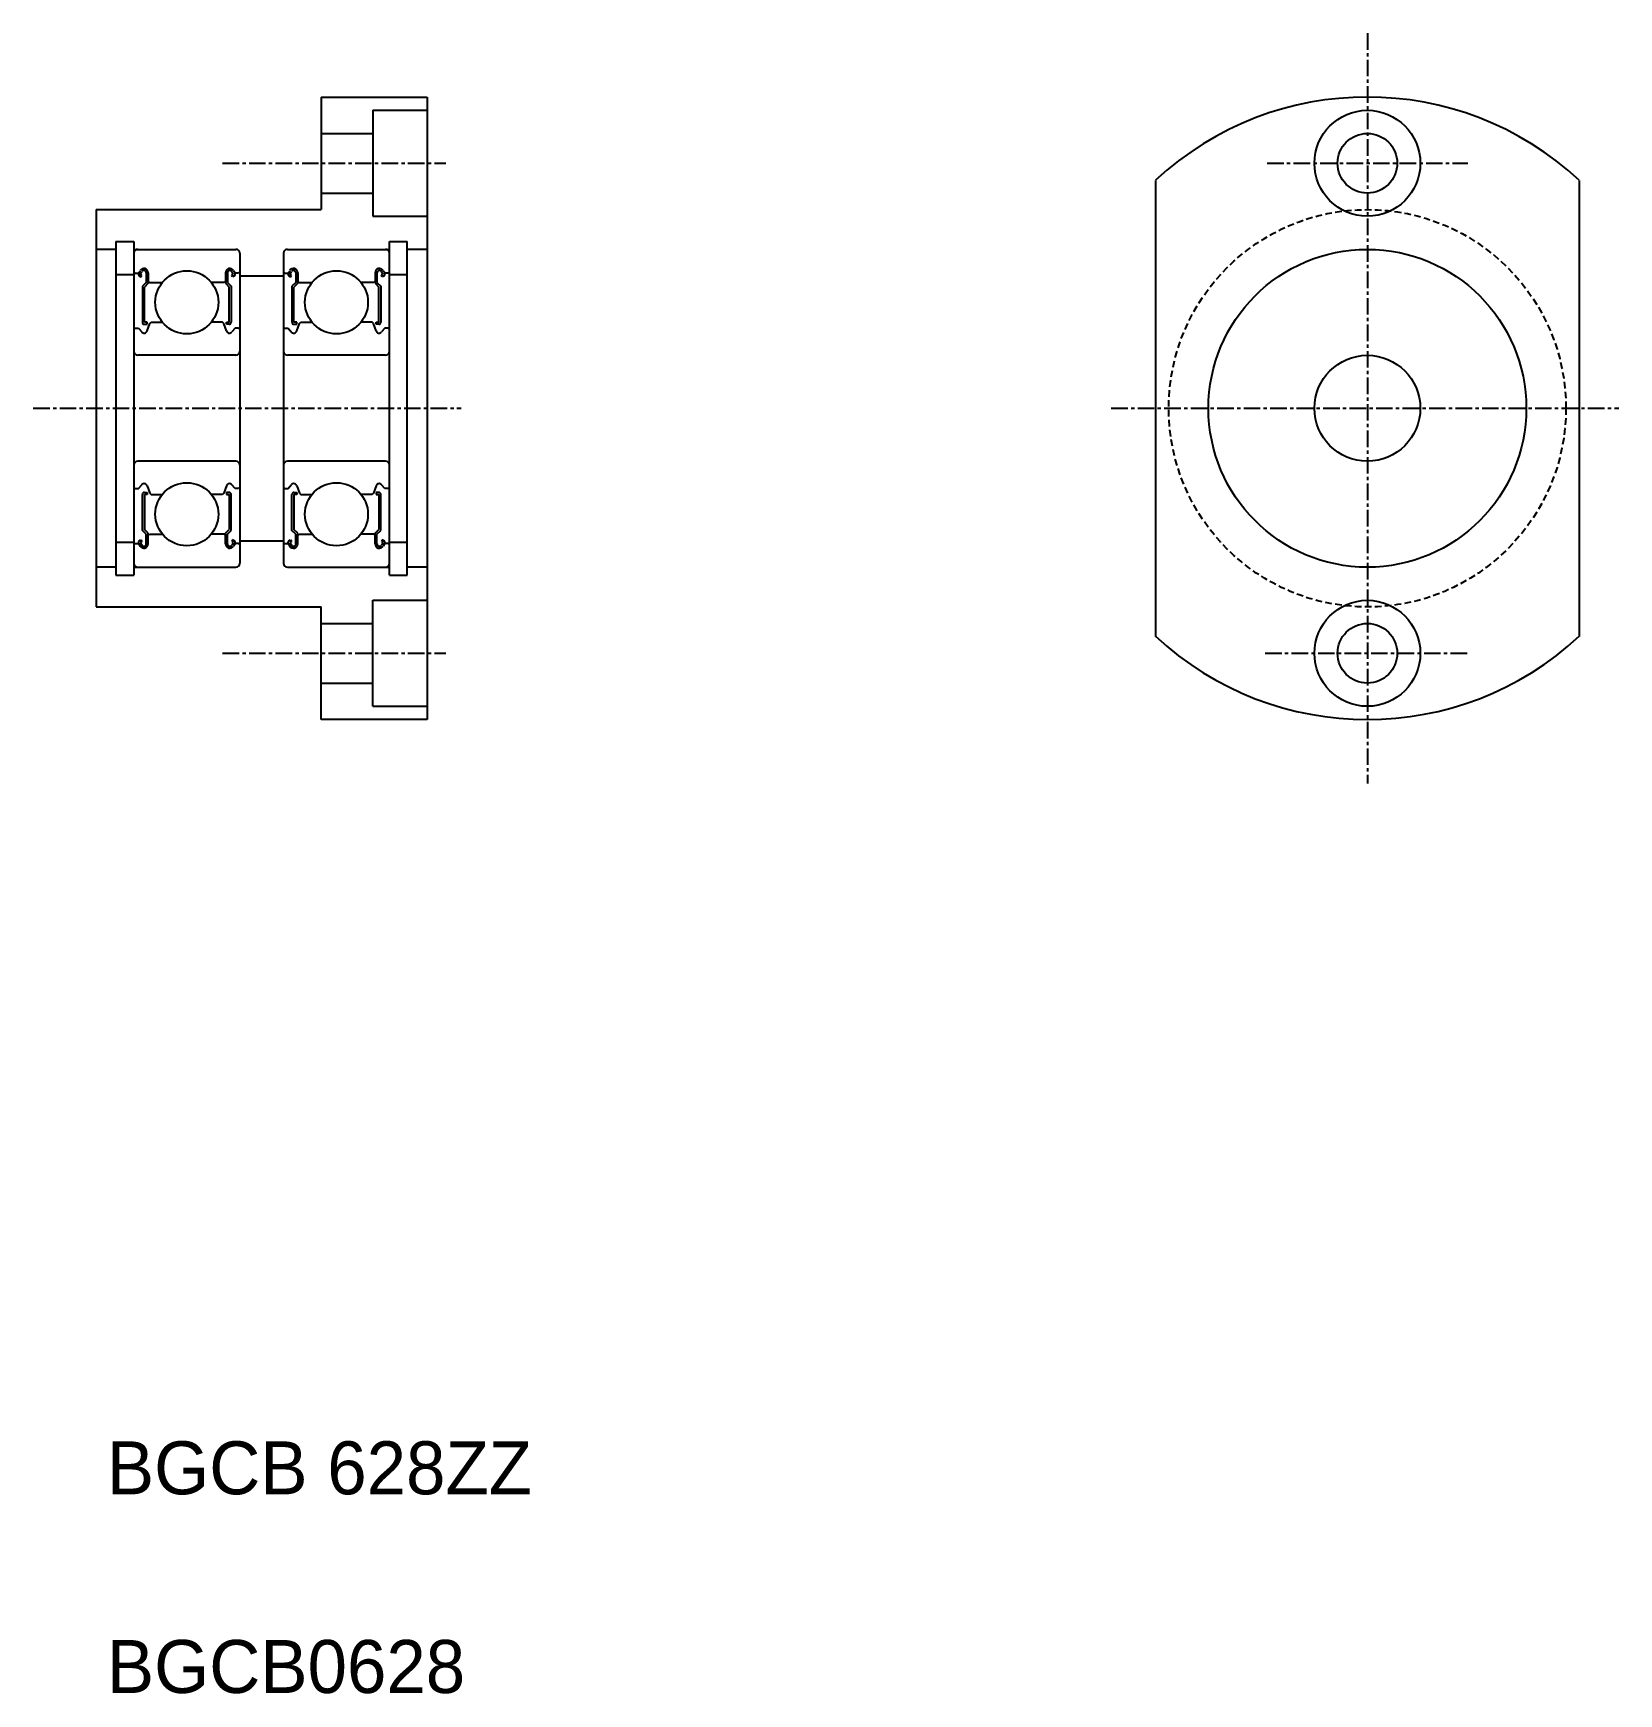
# Model space of a CAD drawing. Extents: x 139 to 259, y 71 to 196.
import ezdxf

# ---------------------------------------------------------------- set-up
doc = ezdxf.new("R2010")
doc.units = 0
doc.linetypes.add('CENTER', pattern=[2, 1.25, -0.25, 0.25, -0.25])
doc.linetypes.add('DASHED', pattern=[0.75, 0.5, -0.25])
doc.layers.get('0').update_dxf_attribs({"linetype": 'CONTINUOUS'})
doc.layers.add('CENTER', color=1, linetype='CENTER')

msp = doc.modelspace()

# ---------------------------------------------------------------- linework, layer by layer
at = {"color": 7, "linetype": 'CONTINUOUS'}
for p, q in [((161.13, 191.63), (161.13, 183.13)), ((161.13, 191.63), (169.13, 191.63)), ((163.13, 191.63), (163.13, 191.63)), ((165.03, 190.63), (169.13, 190.63)), ((165.03, 190.63), (165.03, 182.63)), ((165.13, 191.63), (165.13, 191.63)), ((169.13, 191.63), (169.13, 144.63)), ((161.13, 188.88), (165.03, 188.88)), ((161.13, 184.38), (165.03, 184.38)), ((224.13, 185.34), (224.13, 150.91)), ((256.13, 185.34), (256.13, 150.91)), ((144.13, 183.13), (144.13, 153.13)), ((144.13, 183.13), (161.13, 183.13)), ((165.03, 182.63), (169.13, 182.63)), ((145.63, 180.73), (145.63, 155.53)), ((145.63, 180.73), (146.98, 180.73)), ((146.98, 180.73), (146.98, 155.53)), ((166.28, 155.53), (166.28, 180.73)), ((166.28, 180.73), (167.63, 180.73)), ((167.63, 155.53), (167.63, 180.73)), ((145.63, 180.13), (144.13, 180.13)), ((146.98, 180.13), (154.68, 180.13)), ((154.98, 179.83), (154.98, 156.43)), ((158.28, 179.83), (158.28, 156.43)), ((158.58, 180.13), (166.28, 180.13)), ((169.13, 180.13), (167.63, 180.13)), ((145.63, 178.23), (146.98, 178.23)), ((146.98, 178.43), (147.08, 178.33)), ((147.08, 178.33), (147.34, 178.33)), ((147.34, 178.33), (147.45, 178.52)), ((147.39, 178.13), (147.51, 178.06)), ((147.46, 178.25), (147.58, 178.45)), ((147.58, 178.18), (147.46, 178.25)), ((147.51, 178.06), (147.58, 178.18)), ((147.91, 178.36), (147.91, 177.63)), ((148.05, 178.36), (148.05, 177.57)), ((153.9, 178.36), (153.9, 177.57)), ((154.04, 178.36), (154.04, 177.63)), ((154.49, 178.25), (154.37, 178.45)), ((154.37, 178.18), (154.49, 178.25)), ((154.44, 178.06), (154.37, 178.18)), ((154.56, 178.13), (154.44, 178.06)), ((154.62, 178.33), (154.5, 178.52)), ((154.88, 178.33), (154.62, 178.33)), ((154.98, 178.43), (154.88, 178.33)), ((154.98, 178.13), (158.28, 178.13)), ((158.28, 178.43), (158.38, 178.33)), ((158.38, 178.33), (158.64, 178.33)), ((158.64, 178.33), (158.75, 178.52)), ((158.69, 178.13), (158.81, 178.06)), ((158.76, 178.25), (158.88, 178.45)), ((158.88, 178.18), (158.76, 178.25)), ((158.81, 178.06), (158.88, 178.18)), ((159.21, 178.36), (159.21, 177.63)), ((159.35, 178.36), (159.35, 177.57)), ((165.2, 178.36), (165.2, 177.57)), ((165.34, 178.36), (165.34, 177.63)), ((165.79, 178.25), (165.67, 178.45)), ((165.67, 178.18), (165.79, 178.25)), ((165.74, 178.06), (165.67, 178.18)), ((165.86, 178.13), (165.74, 178.06)), ((165.92, 178.33), (165.8, 178.52)), ((166.18, 178.33), (165.92, 178.33)), ((166.28, 178.43), (166.18, 178.33)), ((166.28, 178.23), (167.63, 178.23)), ((147.91, 177.63), (147.62, 177.34)), ((147.62, 177.34), (147.62, 174.62)), ((148.05, 177.57), (147.77, 177.28)), ((147.77, 174.62), (147.77, 177.28)), ((148.05, 177.73), (148.15, 177.63)), ((148.15, 177.63), (149.13, 177.63)), ((153.8, 177.63), (152.83, 177.63)), ((153.9, 177.73), (153.8, 177.63)), ((153.9, 177.57), (154.18, 177.28)), ((154.04, 177.63), (154.33, 177.34)), ((154.18, 174.62), (154.18, 177.28)), ((154.33, 177.34), (154.33, 174.62)), ((159.21, 177.63), (158.92, 177.34)), ((158.92, 177.34), (158.92, 174.62)), ((159.35, 177.57), (159.07, 177.28)), ((159.07, 174.62), (159.07, 177.28)), ((159.35, 177.73), (159.45, 177.63)), ((159.45, 177.63), (160.43, 177.63)), ((165.1, 177.63), (164.13, 177.63)), ((165.2, 177.73), (165.1, 177.63)), ((165.2, 177.57), (165.48, 177.28)), ((165.34, 177.63), (165.63, 177.34)), ((165.48, 174.62), (165.48, 177.28)), ((165.63, 177.34), (165.63, 174.62)), ((147.98, 174.62), (147.77, 174.62)), ((147.77, 174.48), (147.98, 174.48)), ((147.98, 174.48), (147.98, 174.62)), ((147.98, 173.98), (148.18, 174.53)), ((148.18, 174.53), (148.28, 174.63)), ((148.28, 174.63), (149.13, 174.63)), ((153.67, 174.63), (152.83, 174.63)), ((153.77, 174.53), (153.67, 174.63)), ((153.97, 173.98), (153.77, 174.53)), ((153.97, 174.48), (153.97, 174.62)), ((153.97, 174.62), (154.18, 174.62)), ((154.18, 174.48), (153.97, 174.48)), ((159.28, 174.62), (159.07, 174.62)), ((159.07, 174.48), (159.28, 174.48)), ((159.28, 174.48), (159.28, 174.62)), ((159.28, 173.98), (159.48, 174.53)), ((159.48, 174.53), (159.58, 174.63)), ((159.58, 174.63), (160.43, 174.63)), ((164.97, 174.63), (164.13, 174.63)), ((165.07, 174.53), (164.97, 174.63)), ((165.27, 173.98), (165.07, 174.53)), ((165.27, 174.48), (165.27, 174.62)), ((165.27, 174.62), (165.48, 174.62)), ((165.48, 174.48), (165.27, 174.48)), ((146.98, 174.08), (147.08, 174.18)), ((147.08, 174.18), (147.34, 174.18)), ((147.34, 174.18), (147.57, 173.89)), ((154.62, 174.18), (154.38, 173.89)), ((154.88, 174.18), (154.62, 174.18)), ((154.98, 174.08), (154.88, 174.18)), ((158.28, 174.08), (158.38, 174.18)), ((158.38, 174.18), (158.64, 174.18)), ((158.64, 174.18), (158.87, 173.89)), ((165.92, 174.18), (165.68, 173.89)), ((166.18, 174.18), (165.92, 174.18)), ((166.28, 174.08), (166.18, 174.18)), ((154.68, 172.13), (147.28, 172.13)), ((165.98, 172.13), (158.58, 172.13)), ((154.68, 164.13), (147.28, 164.13)), ((165.98, 164.13), (158.58, 164.13)), ((146.98, 162.18), (147.08, 162.08)), ((147.08, 162.08), (147.34, 162.08)), ((147.34, 162.08), (147.57, 162.36)), ((147.77, 161.78), (147.98, 161.78)), ((147.98, 162.27), (148.18, 161.72)), ((147.98, 161.78), (147.98, 161.63)), ((153.97, 162.27), (153.77, 161.72)), ((153.97, 161.78), (153.97, 161.63)), ((154.18, 161.78), (153.97, 161.78)), ((154.62, 162.08), (154.38, 162.36)), ((154.88, 162.08), (154.62, 162.08)), ((154.98, 162.18), (154.88, 162.08)), ((158.28, 162.18), (158.38, 162.08)), ((158.38, 162.08), (158.64, 162.08)), ((158.64, 162.08), (158.87, 162.36)), ((159.07, 161.78), (159.28, 161.78)), ((159.28, 162.27), (159.48, 161.72)), ((159.28, 161.78), (159.28, 161.63)), ((165.27, 162.27), (165.07, 161.72)), ((165.27, 161.78), (165.27, 161.63)), ((165.48, 161.78), (165.27, 161.78)), ((165.92, 162.08), (165.68, 162.36)), ((166.18, 162.08), (165.92, 162.08)), ((166.28, 162.18), (166.18, 162.08)), ((147.62, 158.91), (147.62, 161.63)), ((147.77, 161.63), (147.77, 158.97)), ((147.98, 161.63), (147.77, 161.63)), ((148.18, 161.72), (148.28, 161.63)), ((148.28, 161.63), (149.13, 161.63)), ((153.67, 161.63), (152.83, 161.63)), ((153.77, 161.72), (153.67, 161.63)), ((153.97, 161.63), (154.18, 161.63)), ((154.18, 161.63), (154.18, 158.97)), ((154.33, 158.91), (154.33, 161.63)), ((158.92, 158.91), (158.92, 161.63)), ((159.07, 161.63), (159.07, 158.97)), ((159.28, 161.63), (159.07, 161.63)), ((159.48, 161.72), (159.58, 161.63)), ((159.58, 161.63), (160.43, 161.63)), ((164.97, 161.63), (164.13, 161.63)), ((165.07, 161.72), (164.97, 161.63)), ((165.27, 161.63), (165.48, 161.63)), ((165.48, 161.63), (165.48, 158.97)), ((165.63, 158.91), (165.63, 161.63)), ((145.63, 158.03), (146.98, 158.03)), ((147.39, 158.12), (147.51, 158.2)), ((147.58, 158.07), (147.46, 158)), ((147.46, 158), (147.58, 157.8)), ((147.51, 158.2), (147.58, 158.07)), ((147.91, 158.63), (147.62, 158.91)), ((148.05, 158.69), (147.77, 158.97)), ((147.91, 157.89), (147.91, 158.63)), ((148.05, 157.89), (148.05, 158.69)), ((148.05, 158.53), (148.15, 158.63)), ((148.15, 158.63), (149.13, 158.63)), ((153.8, 158.63), (152.83, 158.63)), ((153.9, 158.53), (153.8, 158.63)), ((153.9, 158.69), (154.18, 158.97)), ((153.9, 157.89), (153.9, 158.69)), ((154.04, 158.63), (154.33, 158.91)), ((154.04, 157.89), (154.04, 158.63)), ((154.44, 158.2), (154.37, 158.07)), ((154.37, 158.07), (154.49, 158)), ((154.49, 158), (154.37, 157.8)), ((154.56, 158.12), (154.44, 158.2)), ((154.98, 158.13), (158.28, 158.13)), ((158.69, 158.12), (158.81, 158.2)), ((158.88, 158.07), (158.76, 158)), ((158.76, 158), (158.88, 157.8)), ((158.81, 158.2), (158.88, 158.07)), ((159.21, 158.63), (158.92, 158.91)), ((159.35, 158.69), (159.07, 158.97)), ((159.21, 157.89), (159.21, 158.63)), ((159.35, 157.89), (159.35, 158.69)), ((159.35, 158.53), (159.45, 158.63)), ((159.45, 158.63), (160.43, 158.63)), ((165.1, 158.63), (164.13, 158.63)), ((165.2, 158.53), (165.1, 158.63)), ((165.2, 158.69), (165.48, 158.97)), ((165.2, 157.89), (165.2, 158.69)), ((165.34, 158.63), (165.63, 158.91)), ((165.34, 157.89), (165.34, 158.63)), ((165.74, 158.2), (165.67, 158.07)), ((165.67, 158.07), (165.79, 158)), ((165.79, 158), (165.67, 157.8)), ((165.86, 158.12), (165.74, 158.2)), ((166.28, 158.03), (167.63, 158.03)), ((146.98, 157.83), (147.08, 157.93)), ((147.08, 157.93), (147.34, 157.93)), ((147.34, 157.93), (147.45, 157.73)), ((154.62, 157.93), (154.5, 157.73)), ((154.88, 157.93), (154.62, 157.93)), ((154.98, 157.83), (154.88, 157.93)), ((158.28, 157.83), (158.38, 157.93)), ((158.38, 157.93), (158.64, 157.93)), ((158.64, 157.93), (158.75, 157.73)), ((165.92, 157.93), (165.8, 157.73)), ((166.18, 157.93), (165.92, 157.93)), ((166.28, 157.83), (166.18, 157.93)), ((145.63, 156.13), (144.13, 156.13)), ((145.63, 155.53), (146.98, 155.53)), ((146.98, 156.13), (154.68, 156.13)), ((158.58, 156.13), (166.28, 156.13)), ((166.28, 155.53), (167.63, 155.53)), ((169.13, 156.13), (167.63, 156.13)), ((144.13, 153.13), (161.13, 153.13)), ((161.13, 144.63), (161.13, 153.13)), ((165.03, 145.63), (165.03, 153.63)), ((165.03, 153.63), (169.13, 153.63)), ((161.13, 151.88), (165.03, 151.88)), ((161.13, 147.38), (165.03, 147.38)), ((165.03, 145.63), (169.13, 145.63)), ((169.13, 144.63), (161.13, 144.63))]:
    msp.add_line(p, q, dxfattribs=at)
for centre, radius in [((240.13, 186.63), 4), ((240.13, 186.63), 2.25), ((240.13, 168.13), 12), ((150.98, 176.13), 2.38), ((162.28, 176.13), 2.38), ((240.13, 168.13), 4), ((150.98, 160.13), 2.38), ((162.28, 160.13), 2.38), ((240.13, 149.63), 4), ((240.13, 149.63), 2.25)]:
    msp.add_circle(centre, radius, dxfattribs=at)
at = {"color": 3, "linetype": 'DASHED'}
msp.add_circle((240.13, 168.13), 15, dxfattribs=at)
at = {"color": 7, "linetype": 'CONTINUOUS'}
for centre, radius, start, end in [((240.13, 168.13), 23.5, 47.0898, 132.9102), ((147.28, 179.83), 0.3, 90, 180), ((154.68, 179.83), 0.3, 0, 90), ((158.58, 179.83), 0.3, 90, 180), ((165.98, 179.83), 0.3, 0, 90), ((147.46, 178.25), 0.144, 149.9888, 240.0043), ((147.73, 178.36), 0.323, 0, 150.0014), ((147.73, 178.36), 0.179, 0, 150.0026), ((154.22, 178.36), 0.323, 29.9986, 180), ((154.22, 178.36), 0.179, 29.9974, 180), ((154.49, 178.25), 0.144, 299.9957, 30.0112), ((158.76, 178.25), 0.144, 149.9888, 240.0043), ((159.03, 178.36), 0.323, 0, 150.0014), ((159.03, 178.36), 0.179, 0, 150.0026), ((165.52, 178.36), 0.323, 29.9986, 180), ((165.52, 178.36), 0.179, 29.9974, 180), ((165.79, 178.25), 0.144, 299.9957, 30.0112), ((147.77, 174.62), 0.144, 180.0001, 270), ((154.18, 174.62), 0.144, 270, 359.9999), ((159.07, 174.62), 0.144, 180.0001, 270), ((165.48, 174.62), 0.144, 270, 359.9999), ((147.75, 174.05), 0.241, 220.0019, 343.1525), ((154.2, 174.05), 0.241, 196.8475, 319.9981), ((159.05, 174.05), 0.241, 220.0019, 343.1525), ((165.5, 174.05), 0.241, 196.8475, 319.9981), ((147.28, 172.43), 0.3, 180, 270), ((154.68, 172.43), 0.3, 270, 0), ((158.58, 172.43), 0.3, 180, 270), ((165.98, 172.43), 0.3, 270, 0), ((147.28, 163.83), 0.3, 90, 180), ((154.68, 163.83), 0.3, 0, 90), ((158.58, 163.83), 0.3, 90, 180), ((165.98, 163.83), 0.3, 0, 90), ((147.75, 162.2), 0.241, 16.8475, 139.9981), ((147.77, 161.63), 0.144, 90, 179.9999), ((154.2, 162.2), 0.241, 40.0019, 163.1525), ((154.18, 161.63), 0.144, 0.0001, 90), ((159.05, 162.2), 0.241, 16.8475, 139.9981), ((159.07, 161.63), 0.144, 90, 179.9999), ((165.5, 162.2), 0.241, 40.0019, 163.1525), ((165.48, 161.63), 0.144, 0.0001, 90), ((147.46, 158), 0.144, 119.9957, 210.0112), ((154.49, 158), 0.144, 329.9888, 60.0043), ((158.76, 158), 0.144, 119.9957, 210.0112), ((165.79, 158), 0.144, 329.9888, 60.0043), ((147.73, 157.89), 0.323, 209.9986, 0), ((147.73, 157.89), 0.179, 209.9974, 0), ((154.22, 157.89), 0.323, 180, 330.0014), ((154.22, 157.89), 0.179, 180, 330.0026), ((159.03, 157.89), 0.323, 209.9986, 0), ((159.03, 157.89), 0.179, 209.9974, 0), ((165.52, 157.89), 0.323, 180, 330.0014), ((165.52, 157.89), 0.179, 180, 330.0026), ((147.28, 156.43), 0.3, 180, 270), ((154.68, 156.43), 0.3, 270, 0), ((158.58, 156.43), 0.3, 180, 270), ((165.98, 156.43), 0.3, 270, 0), ((240.13, 168.13), 23.5, 227.0898, 312.9102)]:
    msp.add_arc(centre, radius, start, end, dxfattribs=at)
at = {"layer": 'CENTER', "color": 1, "linetype": 'CENTER'}
for p, q in [((240.13, 196.45), (240.13, 139.8)), ((153.68, 186.63), (170.55, 186.63)), ((232.56, 186.63), (247.71, 186.63)), ((139.38, 168.13), (171.7, 168.13)), ((220.79, 168.13), (259.12, 168.13)), ((153.68, 149.63), (170.55, 149.63)), ((232.41, 149.63), (247.86, 149.63))]:
    msp.add_line(p, q, dxfattribs=at)

# ---------------------------------------------------------------- texts
at = {"color": 7, "linetype": 'CONTINUOUS'}
for s, p in [('BGCB 628ZZ', (144.94, 86.13)), ('BGCB0628', (144.94, 71.13))]:
    msp.add_text(s, height=4, dxfattribs=at).set_placement(p)

doc.saveas('drawing.dxf')
